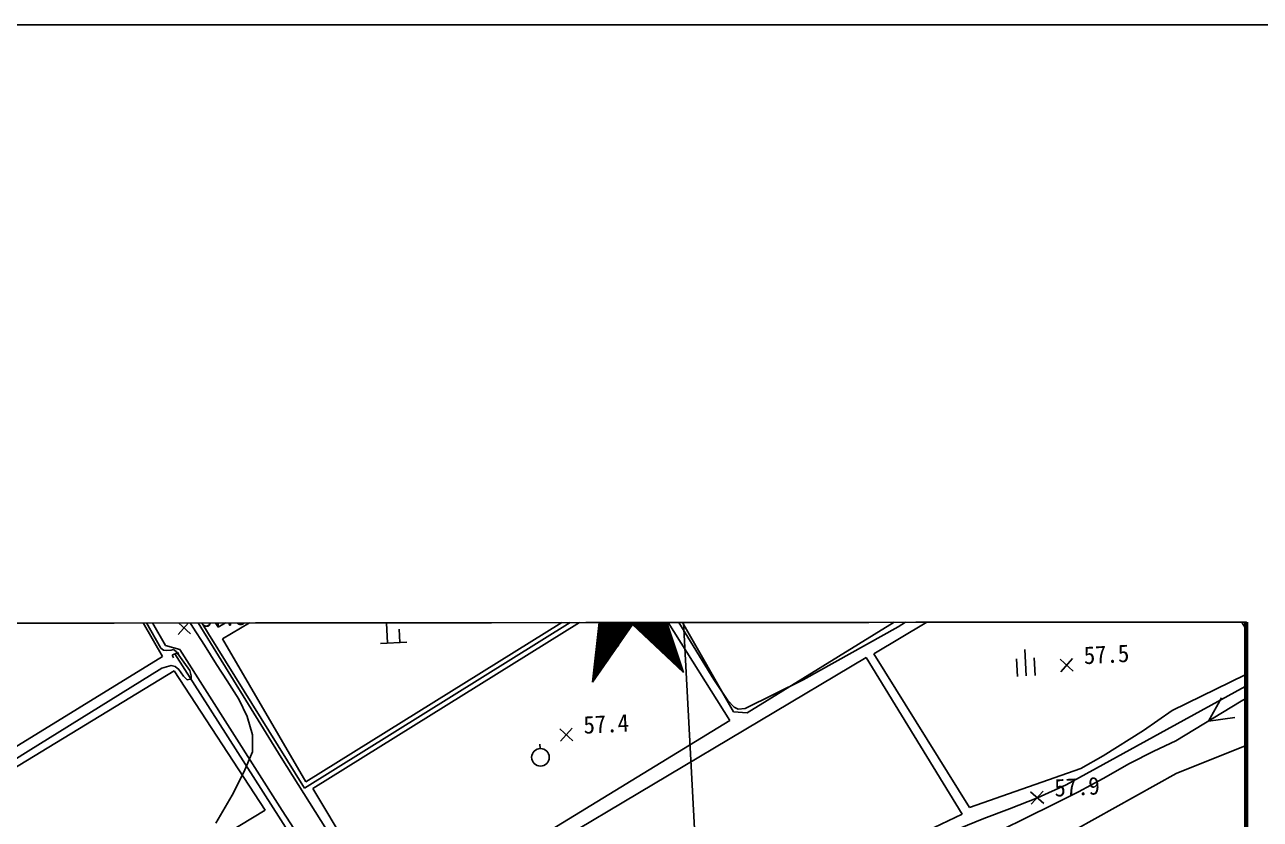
# Model space of a CAD drawing. Header units: millimetres. Extents: x 8678 to 9474, y 1103 to 1810.
# Drawn here: x 9118.2 to 9258.5, y 1528.8 to 1619.1 of the extents above; entities that cross this region are included whole.
import ezdxf
from ezdxf.xclip import XClip

# ---------------------------------------------------------------- set-up
doc = ezdxf.new("R2010")
doc.units = ezdxf.units.MM
doc.header["$LTSCALE"] = 10
doc.header["$MEASUREMENT"] = 0
doc.header["$XCLIPFRAME"] = 2
doc.linetypes.add('A-CENTR01', pattern=[2, 1.25, -0.25, 0.25, -0.25])
for name, color, linetype in [('TN-MACL', 6, 'A-CENTR01'), ('TZ-BASE', 253, 'Continuous'), ('TZ-LEAL', 1, 'Continuous')]:
    doc.layers.add(name, color=color, linetype=linetype)
doc.layers.add('TX-PAPR', color=2, linetype='Continuous', plot=False)
doc.styles.add('ENG', font='GulimChe.ttf')

# ---------------------------------------------------------------- blocks, each defined once
blk = doc.blocks.new('D-DGDHF5ZD')
at = {"layer": 'TZ-BASE'}
for p, q in [((232.73, 138.04), (251.32, -211.82)), ((165.27, 100.6, 55.79), (190.35, 59.9, 55.79)), ((221.1, 96.67, 56.41), (183.22, 74.68, 56.41)), ((183.69, 73.37, 56.91), (221.4, 95.4, 56.91)), ((228.42, 92.29), (225.73, 68.44)), ((228.42, 92.29, 57.23), (225.73, 68.44, 57.23)), ((228.42, 92.29), (236.06, 69.54)), ((228.42, 92.29, 57.23), (236.06, 69.54, 57.23)), ((288.14, 92.59, 57.14), (243.3, 64.97, 57.14)), ((183.22, 74.68, 56.41), (173.38, 90.22, 56.41)), ((257.67, 71.66, 57.57), (289.12, 90.45, 57.57)), ((289.12, 90.45, 57.57), (299.81, 74.69, 57.57)), ((166.24, 88.44, 56.43), (99.32, 47.24, 56.43)), ((172.5, 89.46, 57), (182.11, 73.94, 57)), ((300, 0.28), (299.78, 87.34)), ((83.66, 34.59, 56.81), (168.1, 86.62, 56.81)), ((168.1, 86.62, 56.81), (176.89, 71.35, 56.81)), ((176.69, 72.31, 57), (168.52, 86.81, 57)), ((169.1, 86.69, 58.48), (177.23, 72.59, 58.48)), ((260.41, 74.71, 57), (278.15, 85.56, 57)), ((193.02, 56.4, 57), (230.88, 80, 57)), ((230.36, 80.25, 56.91), (193.17, 57.14, 56.91)), ((241.73, 65.07, 57.14), (232.76, 80.77, 57.14)), ((193.95, 56.38, 57.22), (231.48, 79.7, 57.22)), ((231.48, 79.7, 57.22), (241.32, 64.1, 57.22)), ((230.96, 74.32, 57.23), (233.43, 77.38, 57.23)), ((231.07, 74.22, 57.23), (233.48, 77.21, 57.23)), ((179.29, 76.43, 59.38), (180.34, 74.68, 59.38)), ((225.87, 69.7, 57.23), (230.88, 75.89, 57.23)), ((225.9, 69.97, 57.23), (230.64, 75.84, 57.23)), ((225.94, 70.25, 57.23), (230.41, 75.8, 57.23)), ((225.97, 70.53, 57.23), (230.2, 75.77, 57.23)), ((226.15, 72.19, 57.23), (229.04, 75.77, 57.23)), ((226.19, 72.47, 57.23), (228.87, 75.8, 57.23)), ((226.22, 72.75, 57.23), (228.7, 75.83, 57.23)), ((226.25, 73.03, 57.23), (228.54, 75.86, 57.23)), ((226.28, 73.3, 57.23), (228.38, 75.9, 57.23)), ((226.31, 73.58, 57.23), (228.99, 76.9, 57.23)), ((226.34, 73.86, 57.23), (228.06, 75.99, 57.23)), ((226.37, 74.14, 57.23), (227.91, 76.04, 57.23)), ((226.4, 74.41, 57.23), (227.77, 76.1, 57.23)), ((226.43, 74.69, 57.23), (227.62, 76.16, 57.23)), ((226.47, 74.97, 57.23), (227.48, 76.23, 57.23)), ((230.3, 74.94, 57.23), (231.12, 75.96, 57.23)), ((230.41, 74.84, 57.23), (231.39, 76.05, 57.23)), ((230.52, 74.74, 57.23), (231.68, 76.17, 57.23)), ((230.63, 74.63, 57.23), (231.99, 76.32, 57.23)), ((230.74, 74.53, 57.23), (232.36, 76.53, 57.23)), ((230.85, 74.43, 57.23), (232.82, 76.87, 57.23)), ((231.18, 74.12, 57.23), (233.54, 77.04, 57.23)), ((231.29, 74.02, 57.23), (233.6, 76.87, 57.23)), ((231.4, 73.91, 57.23), (233.65, 76.71, 57.23)), ((231.51, 73.81, 57.23), (233.71, 76.54, 57.23)), ((231.62, 73.71, 57.23), (233.77, 76.37, 57.23)), ((231.73, 73.6, 57.23), (233.82, 76.2, 57.23)), ((231.84, 73.5, 57.23), (233.88, 76.03, 57.23)), ((231.95, 73.4, 57.23), (233.94, 75.86, 57.23)), ((234.54, 76.86, 57), (239.48, 68.75, 57)), ((178.59, 75.26, 57.28), (180.07, 73.92, 57.28)), ((178.66, 73.84, 57.28), (180, 75.33, 57.28)), ((180.34, 74.68, 59.38), (181.68, 72.65, 59.38)), ((202.45, 72.88, 56.71), (202.32, 75.38, 56.71)), ((203.85, 72.95, 56.71), (203.77, 74.45, 56.71)), ((225.73, 68.44, 57.23), (230.26, 74.98, 57.23)), ((226, 70.81, 57.23), (229.99, 75.75, 57.23)), ((226.03, 71.08, 57.23), (229.79, 75.74, 57.23)), ((226.06, 71.36, 57.23), (229.59, 75.74, 57.23)), ((226.09, 71.64, 57.23), (229.41, 75.74, 57.23)), ((226.12, 71.92, 57.23), (229.22, 75.76, 57.23)), ((236.06, 69.54, 57.23), (230.26, 74.98, 57.23)), ((232.06, 73.3, 57.23), (233.99, 75.69, 57.23)), ((232.17, 73.19, 57.23), (234.05, 75.53, 57.23)), ((232.28, 73.09, 57.23), (234.11, 75.36, 57.23)), ((232.39, 72.99, 57.23), (234.16, 75.19, 57.23)), ((232.5, 72.88, 57.23), (234.22, 75.02, 57.23)), ((232.61, 72.78, 57.23), (234.28, 74.85, 57.23)), ((232.72, 72.68, 57.23), (234.33, 74.68, 57.23)), ((232.83, 72.58, 57.23), (234.39, 74.51, 57.23)), ((249.63, 68.72, 57), (260.41, 74.71, 57)), ((182.11, 73.94, 57), (193.02, 56.4, 57)), ((193.17, 57.14, 56.91), (183.69, 73.37, 56.91)), ((201.66, 72.84, 56.71), (204.65, 73, 56.71)), ((225.84, 69.42, 57.23), (229.81, 74.34, 57.23)), ((232.93, 72.47, 57.23), (234.45, 74.35, 57.23)), ((233.04, 72.37, 57.23), (234.5, 74.18, 57.23)), ((233.15, 72.27, 57.23), (234.56, 74.01, 57.23)), ((233.26, 72.16, 57.23), (234.62, 73.84, 57.23)), ((233.37, 72.06, 57.23), (234.67, 73.67, 57.23)), ((233.48, 71.96, 57.23), (234.73, 73.5, 57.23)), ((233.59, 71.86, 57.23), (234.79, 73.33, 57.23)), ((233.7, 71.75, 57.23), (234.84, 73.17, 57.23)), ((233.81, 71.65, 57.23), (234.9, 73, 57.23)), ((177, 72.08, 57), (176.69, 72.31, 57)), ((177.4, 72.05, 57), (177, 72.08, 57)), ((177.23, 72.59, 58.48), (178.85, 72.16, 58.48)), ((177.89, 72.07, 57), (177.4, 72.05, 57)), ((178.14, 72.14, 57), (177.89, 72.07, 57)), ((177.99, 71.51, 56.85), (178.62, 71.8, 56.85)), ((178.45, 71.91, 57), (178.14, 72.14, 57)), ((205.47, 29.18, 56.85), (178.3, 71.65, 56.85)), ((180, 69.75, 57), (178.45, 71.91, 57)), ((178.62, 71.8, 56.85), (178.76, 71.49, 56.85)), ((178.85, 72.16, 58.48), (190.47, 53.86, 58.48)), ((181.68, 72.65, 59.38), (183.03, 70.44, 59.38)), ((225.81, 69.14, 57.23), (228.66, 72.66, 57.23)), ((233.92, 71.55, 57.23), (234.96, 72.83, 57.23)), ((234.03, 71.44, 57.23), (235.01, 72.66, 57.23)), ((234.14, 71.34, 57.23), (235.07, 72.49, 57.23)), ((234.25, 71.24, 57.23), (235.13, 72.32, 57.23)), ((234.36, 71.14, 57.23), (235.18, 72.15, 57.23)), ((234.47, 71.03, 57.23), (235.24, 71.99, 57.23)), ((234.58, 70.93, 57.23), (235.3, 71.82, 57.23)), ((234.69, 70.83, 57.23), (235.35, 71.65, 57.23)), ((268.52, 54.2, 57.57), (257.67, 71.66, 57.57)), ((274.82, 72.15, 57.36), (274.98, 69.15, 57.36)), ((176.89, 71.35, 56.81), (93.08, 19.82, 56.81)), ((176.81, 70.03, 57), (177.89, 70.34, 57)), ((177.89, 70.34, 57), (178.34, 70.21, 57)), ((178.13, 71.2, 56.85), (177.99, 71.51, 56.85)), ((178.34, 70.21, 57), (178.75, 69.89, 57)), ((183.03, 70.44, 59.38), (184.25, 68.59, 59.38)), ((204.55, 40.15, 57.77), (256.79, 71.24, 57.77)), ((225.78, 68.86, 57.23), (227.5, 70.99, 57.23)), ((234.8, 70.72, 57.23), (235.41, 71.48, 57.23)), ((234.91, 70.62, 57.23), (235.47, 71.31, 57.23)), ((235.02, 70.52, 57.23), (235.52, 71.14, 57.23)), ((235.13, 70.42, 57.23), (235.58, 70.97, 57.23)), ((235.24, 70.31, 57.23), (235.64, 70.81, 57.23)), ((235.35, 70.21, 57.23), (235.69, 70.64, 57.23)), ((235.46, 70.11, 57.23), (235.75, 70.47, 57.23)), ((235.57, 70, 57.23), (235.81, 70.3, 57.23)), ((256.79, 71.24, 57.77), (267.69, 53.45, 57.77)), ((273.98, 69.1, 57.36), (273.88, 71.1, 57.36)), ((275.98, 69.2, 57.36), (275.87, 71.2, 57.36)), ((278.81, 71.05, 57.5), (280.3, 69.71, 57.5)), ((278.89, 69.63, 57.5), (280.22, 71.12, 57.5)), ((136.95, 44.61, 57.1), (178.22, 69.72, 57.1)), ((161.63, 60.59, 57), (176.81, 70.03, 57)), ((178.22, 69.72, 57.1), (188.55, 53.92, 57.1)), ((178.75, 69.89, 57), (179.29, 69.12, 57)), ((179.29, 69.12, 57), (179.71, 68.7, 57)), ((179.71, 68.7, 57), (180.05, 68.77, 57)), ((180.13, 69.17, 57), (180, 69.75, 57)), ((180.05, 68.77, 57), (180.15, 68.87, 57)), ((180.15, 68.87, 57), (180.13, 69.17, 57)), ((225.75, 68.59, 57.23), (226.34, 69.32, 57.23)), ((235.68, 69.9, 57.23), (235.86, 70.13, 57.23)), ((235.79, 69.8, 57.23), (235.92, 69.96, 57.23)), ((235.9, 69.7, 57.23), (235.98, 69.79, 57.23)), ((236.01, 69.59, 57.23), (236.03, 69.63, 57.23)), ((239.48, 68.75, 57), (241.1, 66.36, 57)), ((299.82, 69.28, 57.57), (291.55, 65.22, 57.57)), ((184.25, 68.59, 59.38), (185.55, 66.51, 59.38)), ((243.07, 65.44, 57), (249.63, 68.72, 57)), ((299.83, 67.94, 58.45), (290.94, 63.06, 58.45)), ((185.55, 66.51, 59.38), (186.5, 64.53, 59.38)), ((241.1, 66.36, 57), (241.81, 65.62, 57)), ((299.39, 66.28, 57.22), (291.95, 61.78, 57.22)), ((295.67, 64.03, 57.22), (297.13, 66.65, 57.22)), ((299.83, 66.56, 57.22), (299.39, 66.28, 57.22)), ((243.3, 64.97, 57.14), (241.73, 65.07, 57.14)), ((241.81, 65.62, 57), (242.27, 65.38, 57)), ((242.27, 65.38, 57), (243.07, 65.44, 57)), ((291.55, 65.22, 57.57), (288.3, 62.94, 57.57)), ((186.5, 64.53, 59.38), (187.13, 62.47, 59.38)), ((241.32, 64.1, 57.22), (203.26, 40.85, 57.22)), ((222, 63.14, 57.38), (223.49, 61.8, 57.38)), ((222.08, 61.73, 57.38), (223.41, 63.22, 57.38)), ((298.65, 64.43, 57.22), (295.67, 64.03, 57.22)), ((187.13, 62.47, 59.38), (187.11, 60.54, 59.38)), ((290.94, 63.06, 58.45), (279.52, 56.79, 58.45)), ((288.3, 62.94, 57.57), (283.69, 60.07, 57.57)), ((291.95, 61.78, 57.22), (289.45, 60.62, 57.22)), ((136.18, 44.76, 57), (161.63, 60.59, 57)), ((187.11, 60.54, 59.38), (186.14, 58.22, 59.38)), ((219.73, 61.41, 57.22), (219.76, 60.91, 57.22)), ((289.45, 60.62, 57.22), (286.7, 59.19, 57.22)), ((292.01, 58.09, 57.89), (299.84, 61.2, 57.89)), ((190.35, 59.9, 55.79), (205.33, 36.25, 55.79)), ((283.69, 60.07, 57.57), (281.18, 58.63, 57.57)), ((286.7, 59.19, 57.22), (283.72, 57.52, 57.22)), ((186.14, 58.22, 59.38), (184.81, 55.62, 59.38)), ((281.18, 58.63, 57.57), (268.52, 54.2, 57.57)), ((280.45, 51.65, 57.89), (292.01, 58.09, 57.89)), ((203.26, 40.85, 57.22), (193.95, 56.38, 57.22)), ((279.52, 56.79, 58.45), (276.25, 55.3, 58.45)), ((283.72, 57.52, 57.22), (280.89, 55.99, 57.22)), ((184.81, 55.62, 59.38), (182.96, 52.43, 59.38)), ((276.25, 55.3, 58.45), (273.06, 54.05, 58.45)), ((275.47, 56, 57.93), (276.96, 54.67, 57.93)), ((275.54, 54.59, 57.93), (276.88, 56.08, 57.93)), ((280.89, 55.99, 57.22), (277.86, 54.46, 57.22)), ((188.55, 53.92, 57.1), (146.62, 28.63, 57.1)), ((190.47, 53.86, 58.48), (200.89, 37.93, 58.48)), ((267.69, 53.45, 57.77), (212.51, 27.3, 57.77)), ((273.06, 54.05, 58.45), (270.17, 52.96, 58.45)), ((277.86, 54.46, 57.22), (275.18, 53.14, 57.22)), ((270.17, 52.96, 58.45), (267.27, 51.79, 58.45)), ((275.18, 53.14, 57.22), (271.96, 51.56, 57.22))]:
    blk.add_line(p, q, dxfattribs=at)
blk.add_circle((219.81, 59.91, 57.22), 1, dxfattribs=at)
at = {"layer": 'TZ-BASE', "style": 'ENG'}
for s, p in [('57.3', (181.33, 74.69, 57.28)), ('57.5', (281.55, 70.48, 57.5)), ('57.4', (224.74, 62.58, 57.38)), ('57.9', (278.21, 55.44, 57.93))]:
    blk.add_text(s, height=2, rotation=3.042, dxfattribs=at).set_placement(p)

msp = doc.modelspace()

# ---------------------------------------------------------------- linework, layer by layer
at = {"layer": 'TN-MACL', "const_width": 0.5}
msp.add_lwpolyline([(9256.9, 1551.23), (9257.04, 1401.23)], dxfattribs=at)
at = {"layer": 'TX-PAPR', "linetype": 'Continuous'}
msp.add_lwpolyline([(9256.9, 1551.23), (9257.04, 1401.23), (8957.04, 1400.96), (8956.9, 1550.96), (9256.9, 1551.23)], dxfattribs=at)
at = {"layer": 'TZ-LEAL'}
msp.add_lwpolyline([(8677.89, 1103.05), (9473.89, 1103.05), (9473.89, 1619.05), (8677.89, 1619.05)], close=True, dxfattribs=at)

# ---------------------------------------------------------------- block references
at = {"layer": 'TZ-BASE'}
ref = msp.add_blockref('D-DGDHF5ZD', (8956.97, 1475.96), dxfattribs=at)
XClip(ref).set_block_clipping_path([(299.9308894682, 75.2757898542), (300.0688568607, -74.7240332813), (0.0689837683, -74.9999682749), (-0.0689837683, 74.9999682749), (299.930889351, 75.2759032686)])

doc.saveas('drawing.dxf')
